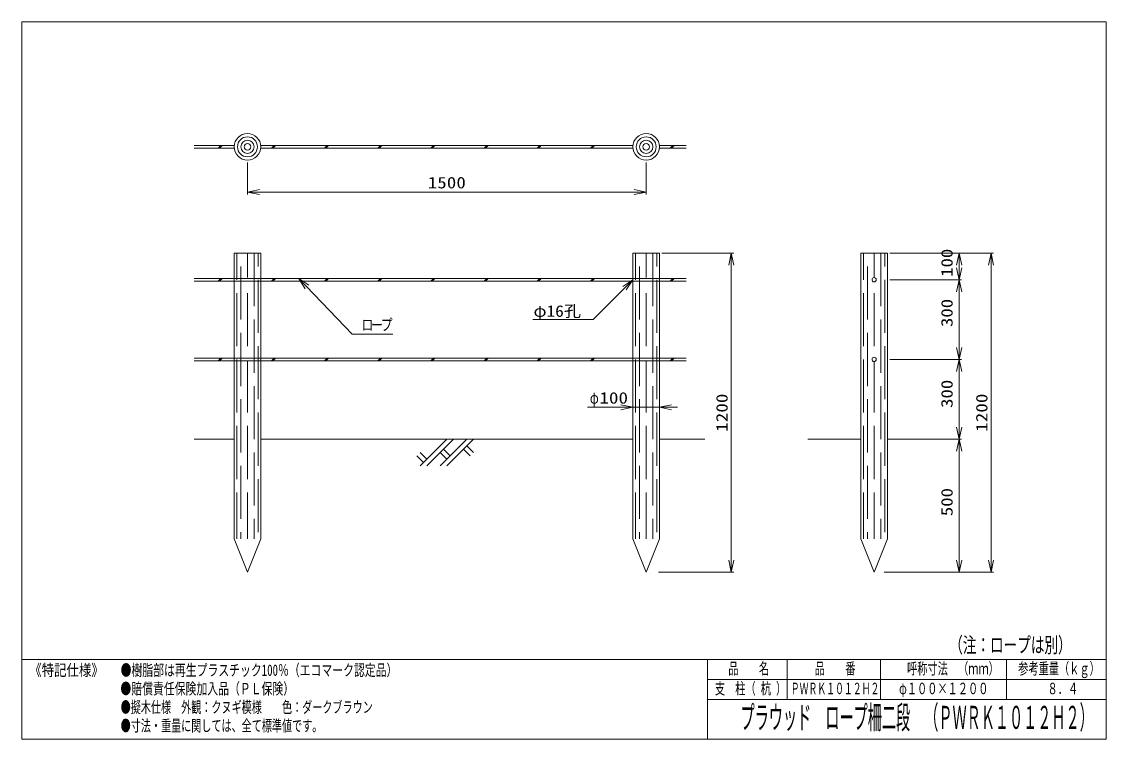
# Model space of a CAD drawing. Units: millimetres, scale not verified. Extents: x -2040 to 2040, y -1350 to 1350.
import ezdxf
from ezdxf.enums import TextEntityAlignment as Align

# ---------------------------------------------------------------- set-up
doc = ezdxf.new("R2010")
doc.units = ezdxf.units.MM
doc.header["$LTSCALE"] = 5
doc.layers.add('0-0_0', color=7, linetype='Continuous', lineweight=9)
doc.layers.add('0-1_LAYER0014', color=7, linetype='Continuous', lineweight=9)
doc.layers.add('0-2_LAYER0003', color=4, linetype='Continuous')
doc.layers.add('0-3_LAYER0002', color=4, linetype='Continuous')
doc.styles.add('ＭＳ ゴシック', font='')
doc.styles.get('ＭＳ ゴシック').set_extended_font_data('MS Gothic')

msp = doc.modelspace()

# ---------------------------------------------------------------- linework, layer by layer
at = {"layer": '0-0_0'}
for p, q in [((2040, 1350), (-2040, 1350)), ((-2040, 1350), (-2040, -1350)), ((-1240.468, 884.191), (-1390.719, 884.191)), ((-1390.719, 874.191), (-1240.468, 874.191)), ((-1290.719, 884.191), (-1300.719, 874.191)), ((-1295.719, 874.191), (-1285.719, 884.191)), ((259.532, 884.191), (-1140.97, 884.191)), ((-1140.97, 874.191), (259.532, 874.191)), ((-1090.719, 884.191), (-1100.719, 874.191)), ((-1095.719, 874.191), (-1085.719, 884.191)), ((-890.719, 884.191), (-900.719, 874.191)), ((-895.719, 874.191), (-885.719, 884.191)), ((-690.719, 884.191), (-700.719, 874.191)), ((-695.719, 874.191), (-685.719, 884.191)), ((-490.719, 884.191), (-500.719, 874.191)), ((-495.719, 874.191), (-485.719, 884.191)), ((-290.719, 884.191), (-300.719, 874.191)), ((-295.719, 874.191), (-285.719, 884.191)), ((-90.719, 884.191), (-100.719, 874.191)), ((-95.719, 874.191), (-85.719, 884.191)), ((109.281, 884.191), (99.281, 874.191)), ((104.281, 874.191), (114.281, 884.191)), ((359.03, 884.191), (459.281, 884.191)), ((459.281, 874.191), (359.03, 874.191)), ((409.281, 884.191), (399.281, 874.191)), ((404.281, 874.191), (414.281, 884.191)), ((-1190.719, 820.191), (-1190.719, 700.191)), ((309.281, 820.191), (309.281, 700.191)), ((-1190.719, 709.191), (-1145.719, 718.756)), ((-1190.719, 709.191), (-1145.719, 699.626)), ((309.281, 709.191), (264.281, 699.626)), ((-1230.719, 479.191), (-1230.719, 379.191)), ((-1190.719, 479.191), (-1190.719, 387.191)), ((-1165.719, 479.191), (-1165.719, 279.191)), ((-1150.719, 479.191), (-1150.719, 429.191)), ((269.281, 479.191), (269.281, 379.191)), ((309.281, 479.191), (309.281, 387.191)), ((334.281, 479.191), (334.281, 279.191)), ((349.281, 479.191), (349.281, 429.191)), ((368.281, 479.191), (638.281, 479.191)), ((368.281, 479.191), (638.281, 479.191)), ((629.281, 479.191), (619.716, 434.191)), ((629.281, 479.191), (638.846, 434.191)), ((1126.62, 479.191), (1126.62, 379.191)), ((1166.62, 479.191), (1166.62, 387.191)), ((1191.62, 479.191), (1191.62, 279.191)), ((1206.62, 479.191), (1206.62, 429.191)), ((1225.62, 479.191), (1615.62, 479.191)), ((1225.62, 479.191), (1495.62, 479.191)), ((1486.62, 479.191), (1477.055, 434.191)), ((1486.62, 479.191), (1496.185, 434.191)), ((1606.62, 479.191), (1597.055, 434.191)), ((1606.62, 479.191), (1616.185, 434.191)), ((-1215.719, 429.191), (-1215.719, 229.191)), ((284.281, 429.191), (284.281, 229.191)), ((1141.62, 429.191), (1141.62, 229.191)), ((1486.62, 379.191), (1477.055, 424.191)), ((-1240.719, 384.191), (-1390.719, 384.191)), ((-1390.719, 374.191), (-1240.719, 374.191)), ((-1290.719, 384.191), (-1300.719, 374.191)), ((-1295.719, 374.191), (-1285.719, 384.191)), ((-1240.719, 384.191), (-1140.719, 384.191)), ((-1140.719, 374.191), (-1240.719, 374.191)), ((-1150.719, 379.191), (-1150.719, 179.191)), ((259.281, 384.191), (-1140.719, 384.191)), ((-1140.719, 374.191), (259.281, 374.191)), ((-1090.719, 384.191), (-1100.719, 374.191)), ((-1095.719, 374.191), (-1085.719, 384.191)), ((-997.228, 384.191), (-797.228, 174.191)), ((-997.228, 384.191), (-959.267, 358.201)), ((-997.228, 384.191), (-973.12, 345.008)), ((-890.719, 384.191), (-900.719, 374.191)), ((-895.719, 374.191), (-885.719, 384.191)), ((-690.719, 384.191), (-700.719, 374.191)), ((-695.719, 374.191), (-685.719, 384.191)), ((-490.719, 384.191), (-500.719, 374.191)), ((-495.719, 374.191), (-485.719, 384.191)), ((-290.719, 384.191), (-300.719, 374.191)), ((-295.719, 374.191), (-285.719, 384.191)), ((-90.719, 384.191), (-100.719, 374.191)), ((-95.719, 374.191), (-85.719, 384.191)), ((109.281, 384.191), (99.281, 374.191)), ((104.281, 374.191), (114.281, 384.191)), ((259.281, 379.191), (109.281, 229.191)), ((259.281, 379.191), (220.698, 354.135)), ((259.281, 379.191), (234.225, 340.608)), ((259.281, 384.191), (359.281, 384.191)), ((359.281, 374.191), (259.281, 374.191)), ((349.281, 379.191), (349.281, 179.191)), ((359.281, 384.191), (459.281, 384.191)), ((459.281, 374.191), (359.281, 374.191)), ((409.281, 384.191), (399.281, 374.191)), ((404.281, 374.191), (414.281, 384.191)), ((1206.62, 379.191), (1206.62, 179.191)), ((1225.62, 379.191), (1495.62, 379.191)), ((1486.62, 379.191), (1477.055, 334.191)), ((1486.62, 379.191), (1486.62, 79.191)), ((1486.62, 379.191), (1496.185, 334.191)), ((-1230.719, 329.191), (-1230.719, 129.191)), ((-1190.719, 329.191), (-1190.719, 129.191)), ((269.281, 329.191), (269.281, 129.191)), ((309.281, 329.191), (309.281, 129.191)), ((1126.62, 329.191), (1126.62, 129.191)), ((1166.62, 329.191), (1166.62, 129.191)), ((-1165.719, 229.191), (-1165.719, 29.191)), ((109.281, 229.191), (-117.007, 229.191)), ((334.281, 229.191), (334.281, 29.191)), ((1191.62, 229.191), (1191.62, 29.191)), ((-1215.719, 179.191), (-1215.719, -20.809)), ((-797.228, 174.191), (-644.228, 174.191)), ((284.281, 179.191), (284.281, -20.809)), ((1141.62, 179.191), (1141.62, -20.809)), ((-1150.719, 129.191), (-1150.719, -70.809)), ((349.281, 129.191), (349.281, -70.809)), ((1206.62, 129.191), (1206.62, -70.809)), ((1486.62, 79.191), (1477.055, 124.191)), ((1486.62, 79.191), (1496.185, 124.191)), ((-1240.719, 84.191), (-1390.719, 84.191)), ((-1290.719, 84.191), (-1300.719, 74.191)), ((-1295.719, 74.191), (-1285.719, 84.191)), ((-1240.719, 84.191), (-1140.719, 84.191)), ((259.281, 84.191), (-1140.719, 84.191)), ((-1090.719, 84.191), (-1100.719, 74.191)), ((-1095.719, 74.191), (-1085.719, 84.191)), ((-890.719, 84.191), (-900.719, 74.191)), ((-895.719, 74.191), (-885.719, 84.191)), ((-690.719, 84.191), (-700.719, 74.191)), ((-695.719, 74.191), (-685.719, 84.191)), ((-490.719, 84.191), (-500.719, 74.191)), ((-495.719, 74.191), (-485.719, 84.191)), ((-290.719, 84.191), (-300.719, 74.191)), ((-295.719, 74.191), (-285.719, 84.191)), ((-90.719, 84.191), (-100.719, 74.191)), ((-95.719, 74.191), (-85.719, 84.191)), ((109.281, 84.191), (99.281, 74.191)), ((104.281, 74.191), (114.281, 84.191)), ((259.281, 84.191), (359.281, 84.191)), ((359.281, 84.191), (459.281, 84.191)), ((409.281, 84.191), (399.281, 74.191)), ((404.281, 74.191), (414.281, 84.191)), ((-1390.719, 74.191), (-1240.719, 74.191)), ((-1140.719, 74.191), (-1240.719, 74.191)), ((-1230.719, 79.191), (-1230.719, -120.809)), ((-1190.719, 71.191), (-1190.719, -120.809)), ((-1140.719, 74.191), (259.281, 74.191)), ((359.281, 74.191), (259.281, 74.191)), ((269.281, 79.191), (269.281, -120.809)), ((309.281, 71.191), (309.281, -120.809)), ((459.281, 74.191), (359.281, 74.191)), ((1126.62, 79.191), (1126.62, -120.809)), ((1166.62, 71.191), (1166.62, -120.809)), ((1225.62, 79.191), (1495.62, 79.191)), ((1486.62, 79.191), (1477.055, 34.191)), ((1486.62, 79.191), (1496.185, 34.191)), ((-1165.719, -20.809), (-1165.719, -220.809)), ((334.281, -20.809), (334.281, -220.809)), ((1191.62, -20.809), (1191.62, -220.809)), ((-1215.719, -70.809), (-1215.719, -270.809)), ((284.281, -70.809), (284.281, -270.809)), ((1141.62, -70.809), (1141.62, -270.809)), ((-1150.719, -120.809), (-1150.719, -320.809)), ((259.281, -100.809), (214.281, -110.374)), ((259.281, -100.809), (359.281, -100.809)), ((349.281, -120.809), (349.281, -320.809)), ((359.281, -100.809), (404.281, -91.244)), ((1206.62, -120.809), (1206.62, -320.809)), ((-1230.719, -170.809), (-1230.719, -370.809)), ((-1190.719, -170.809), (-1190.719, -370.809)), ((269.281, -170.809), (269.281, -370.809)), ((309.281, -170.809), (309.281, -370.809)), ((1126.62, -170.809), (1126.62, -370.809)), ((1166.62, -170.809), (1166.62, -370.809)), ((1486.62, -220.809), (1477.055, -175.809)), ((-1240.719, -220.809), (-1390.719, -220.809)), ((259.281, -220.809), (-1140.719, -220.809)), ((-440.719, -220.809), (-540.719, -320.809)), ((-515.719, -320.809), (-415.719, -220.809)), ((-465.719, -320.809), (-365.719, -220.809)), ((-440.719, -320.809), (-340.719, -220.809)), ((359.281, -220.809), (529.281, -220.809)), ((1116.62, -220.809), (916.62, -220.809)), ((1216.62, -220.809), (1495.62, -220.809)), ((1486.62, -220.809), (1477.055, -265.809)), ((1486.62, -220.809), (1496.185, -265.809)), ((-1165.719, -270.809), (-1165.719, -470.809)), ((-528.219, -308.309), (-553.219, -283.309)), ((-540.719, -270.809), (-515.719, -295.809)), ((-440.719, -295.809), (-465.719, -270.809)), ((-453.219, -258.309), (-428.219, -283.309)), ((-353.219, -283.309), (-378.219, -258.309)), ((-365.719, -245.809), (-340.719, -270.809)), ((334.281, -270.809), (334.281, -470.809)), ((1191.62, -270.809), (1191.62, -470.809)), ((-1215.719, -320.809), (-1215.719, -520.809)), ((284.281, -320.809), (284.281, -520.809)), ((1141.62, -320.809), (1141.62, -520.809)), ((-1150.719, -370.809), (-1150.719, -570.809)), ((349.281, -370.809), (349.281, -570.809)), ((1206.62, -370.809), (1206.62, -570.809)), ((-1230.719, -420.809), (-1230.719, -595.637)), ((-1190.719, -420.809), (-1190.719, -595.637)), ((269.281, -420.809), (269.281, -595.637)), ((309.281, -420.809), (309.281, -595.637)), ((1126.62, -420.809), (1126.62, -595.637)), ((1166.62, -420.809), (1166.62, -595.637)), ((-1165.719, -520.809), (-1165.719, -595.637)), ((334.281, -520.809), (334.281, -595.637)), ((1191.62, -520.809), (1191.62, -595.637)), ((-1215.719, -570.809), (-1215.719, -595.637)), ((284.281, -570.809), (284.281, -595.637)), ((1141.62, -570.809), (1141.62, -595.637)), ((259.281, -595.637), (309.281, -720.809)), ((309.281, -720.809), (359.281, -595.637)), ((1116.62, -595.637), (1166.62, -720.809)), ((1166.62, -720.809), (1216.62, -595.637)), ((629.281, -720.809), (619.716, -675.809)), ((1486.62, -720.809), (1477.055, -675.809)), ((1606.62, -720.809), (1597.055, -675.809)), ((355.003, -720.809), (638.281, -720.809)), ((1204.584, -720.809), (1615.62, -720.809)), ((-2040, -1050), (540, -1050))]:
    msp.add_line(p, q, dxfattribs=at)
for points in [[(-2040, -1350), (2040, -1350), (2040, 1350)], [(-1190.719, 709.191), (309.281, 709.191), (264.281, 718.756)], [(-1140.719, -595.637), (-1140.719, 479.191), (-1240.719, 479.191), (-1240.719, -595.637)], [(359.281, -595.637), (359.281, 479.191), (259.281, 479.191), (259.281, -595.637)], [(629.281, 479.191), (629.281, -720.809), (638.846, -675.809)], [(1216.62, -595.637), (1216.62, 479.191), (1116.62, 479.191), (1116.62, -595.637)], [(1486.62, 479.191), (1486.62, 379.191), (1496.185, 424.191)], [(1606.62, 479.191), (1606.62, -720.809), (1616.185, -675.809)], [(1486.62, 79.191), (1486.62, -220.809), (1496.185, -175.809)], [(88.281, -100.809), (259.281, -100.809), (214.281, -91.244)], [(426.781, -100.809), (359.281, -100.809), (404.281, -110.374)], [(1486.62, -220.809), (1486.62, -720.809), (1496.185, -675.809)], [(-1240.719, -595.637), (-1190.719, -720.809), (-1140.719, -595.637)]]:
    msp.add_lwpolyline(points, dxfattribs=at)
for centre, radius in [((-1190.719, 879.191), 50), ((-1190.719, 879.191), 37.5), ((-1190.719, 879.191), 25), ((309.281, 879.191), 50), ((309.281, 879.191), 37.5), ((309.281, 879.191), 25), ((-1190.719, 879.191), 12.5), ((309.281, 879.191), 12.5), ((1166.62, 379.191), 8), ((1166.62, 79.191), 8)]:
    msp.add_circle(centre, radius, dxfattribs=at)
at = {"layer": '0-1_LAYER0014'}
for p, q in [((540, -1050), (540, -1350)), ((2040, -1050), (540, -1050)), ((840, -1050), (840, -1200)), ((1190, -1050), (1190, -1200)), ((1665, -1050), (1665, -1200)), ((2040, -1125), (540, -1125)), ((2040, -1200), (540, -1200))]:
    msp.add_line(p, q, dxfattribs=at)

# ---------------------------------------------------------------- texts
at = {"layer": '0-0_0', "style": 'ＭＳ ゴシック'}
for s, width, p in [('1', 1.2, (-512.719, 709.864)), ('5', 1.2, (-476.719, 709.864)), ('0', 1.2, (-440.719, 709.864)), ('0', 1.2, (-404.719, 709.864)), ('φ16孔', 1.1, (-114.756, 226.58)), ('ロ', 0.75, (-761.228, 174.864)), ('ー', 0.75, (-725.228, 174.864)), ('プ', 0.75, (-689.228, 174.864)), ('φ', 0.75, (97.281, -100.136)), ('1', 1.2, (133.281, -100.136)), ('0', 1.2, (169.281, -100.136)), ('0', 1.2, (205.281, -100.136))]:
    msp.add_text(s, height=43.29, dxfattribs=dict(at, width=width)).set_placement(p, align=Align.BOTTOM_LEFT)
at = {"layer": '0-0_0', "style": 'ＭＳ ゴシック', "width": 1.2}
for s, p in [('100', (1474.959, 389.816)), ('300', (1474.959, 201.211)), ('300', (1474.959, -103.224)), ('0', (628.608, -84.809)), ('0', (1605.946, -84.809)), ('0', (628.608, -120.809)), ('0', (1605.946, -120.809)), ('2', (628.608, -156.809)), ('1', (628.608, -192.809)), ('2', (1605.946, -156.809)), ('1', (1605.946, -192.809)), ('500', (1474.959, -510.57))]:
    msp.add_text(s, height=43.29, rotation=90, dxfattribs=at).set_placement(p, align=Align.BOTTOM_LEFT)
at = {"layer": '0-0_0', "color": 3, "style": 'ＭＳ ゴシック'}
for s, height, width, p in [('（注：ロープは別）', 57.73, 0.65, (1449, -1041.102)), ('プラウッド\u3000ロープ柵二段\u3000（ＰＷＲＫ１０１２Ｈ２）', 86.58, 0.45, (664.357, -1336.654))]:
    msp.add_text(s, height=height, dxfattribs=dict(at, width=width)).set_placement(p, align=Align.BOTTOM_LEFT)
at = {"layer": '0-0_0', "color": 4, "style": 'ＭＳ ゴシック'}
for s, width, p in [('呼称寸法\u3000（ｍｍ）', 0.65, (1290.5, -1118.327)), ('参考重量（ｋｇ）', 0.65, (1708.5, -1118.327)), ('支\u3000柱（ 杭 ）', 0.65, (567.463, -1193.327)), ('ＰＷＲＫ１０１２Ｈ２', 0.55, (853, -1193.327)), ('\u3000８．４', 0.65, (1780.5, -1193.327))]:
    msp.add_text(s, height=43.29, dxfattribs=dict(at, width=width)).set_placement(p, align=Align.BOTTOM_LEFT)
at = {"layer": '0-1_LAYER0014', "color": 4, "style": 'ＭＳ ゴシック', "width": 0.65}
for s, p in [('品\u3000\u3000名', (618, -1118.327)), ('品\u3000\u3000番', (943, -1118.327))]:
    msp.add_text(s, height=43.29, dxfattribs=at).set_placement(p, align=Align.BOTTOM_LEFT)
at = {"layer": '0-2_LAYER0003', "style": 'ＭＳ ゴシック', "width": 0.65}
msp.add_text('φ１００×１２００', height=43.29, dxfattribs=at).set_placement((1260.5, -1193.327), align=Align.BOTTOM_LEFT)
at = {"layer": '0-3_LAYER0002', "style": 'ＭＳ ゴシック'}
for s, height, width, p in [('《特記仕様》', 42.77, 0.8, (-2011.396, -1123.999)), ('●樹脂部は再生プラスチック100％（エコマーク認定品）', 42.77, 0.7, (-1667.845, -1123.999)), ('●賠償責任保険加入品（ＰＬ保険）', 42.78, 0.7, (-1668.654, -1193.645)), ('●擬木仕様\u3000外観：クヌギ模様\u3000\u3000色：ダークブラウン', 42.78, 0.65, (-1667.628, -1263.239)), ('●寸法・重量に関しては、全て標準値です。', 42.78, 0.65, (-1667.709, -1332.909))]:
    msp.add_text(s, height=height, dxfattribs=dict(at, width=width)).set_placement(p, align=Align.BOTTOM_LEFT)

doc.saveas('drawing.dxf')
